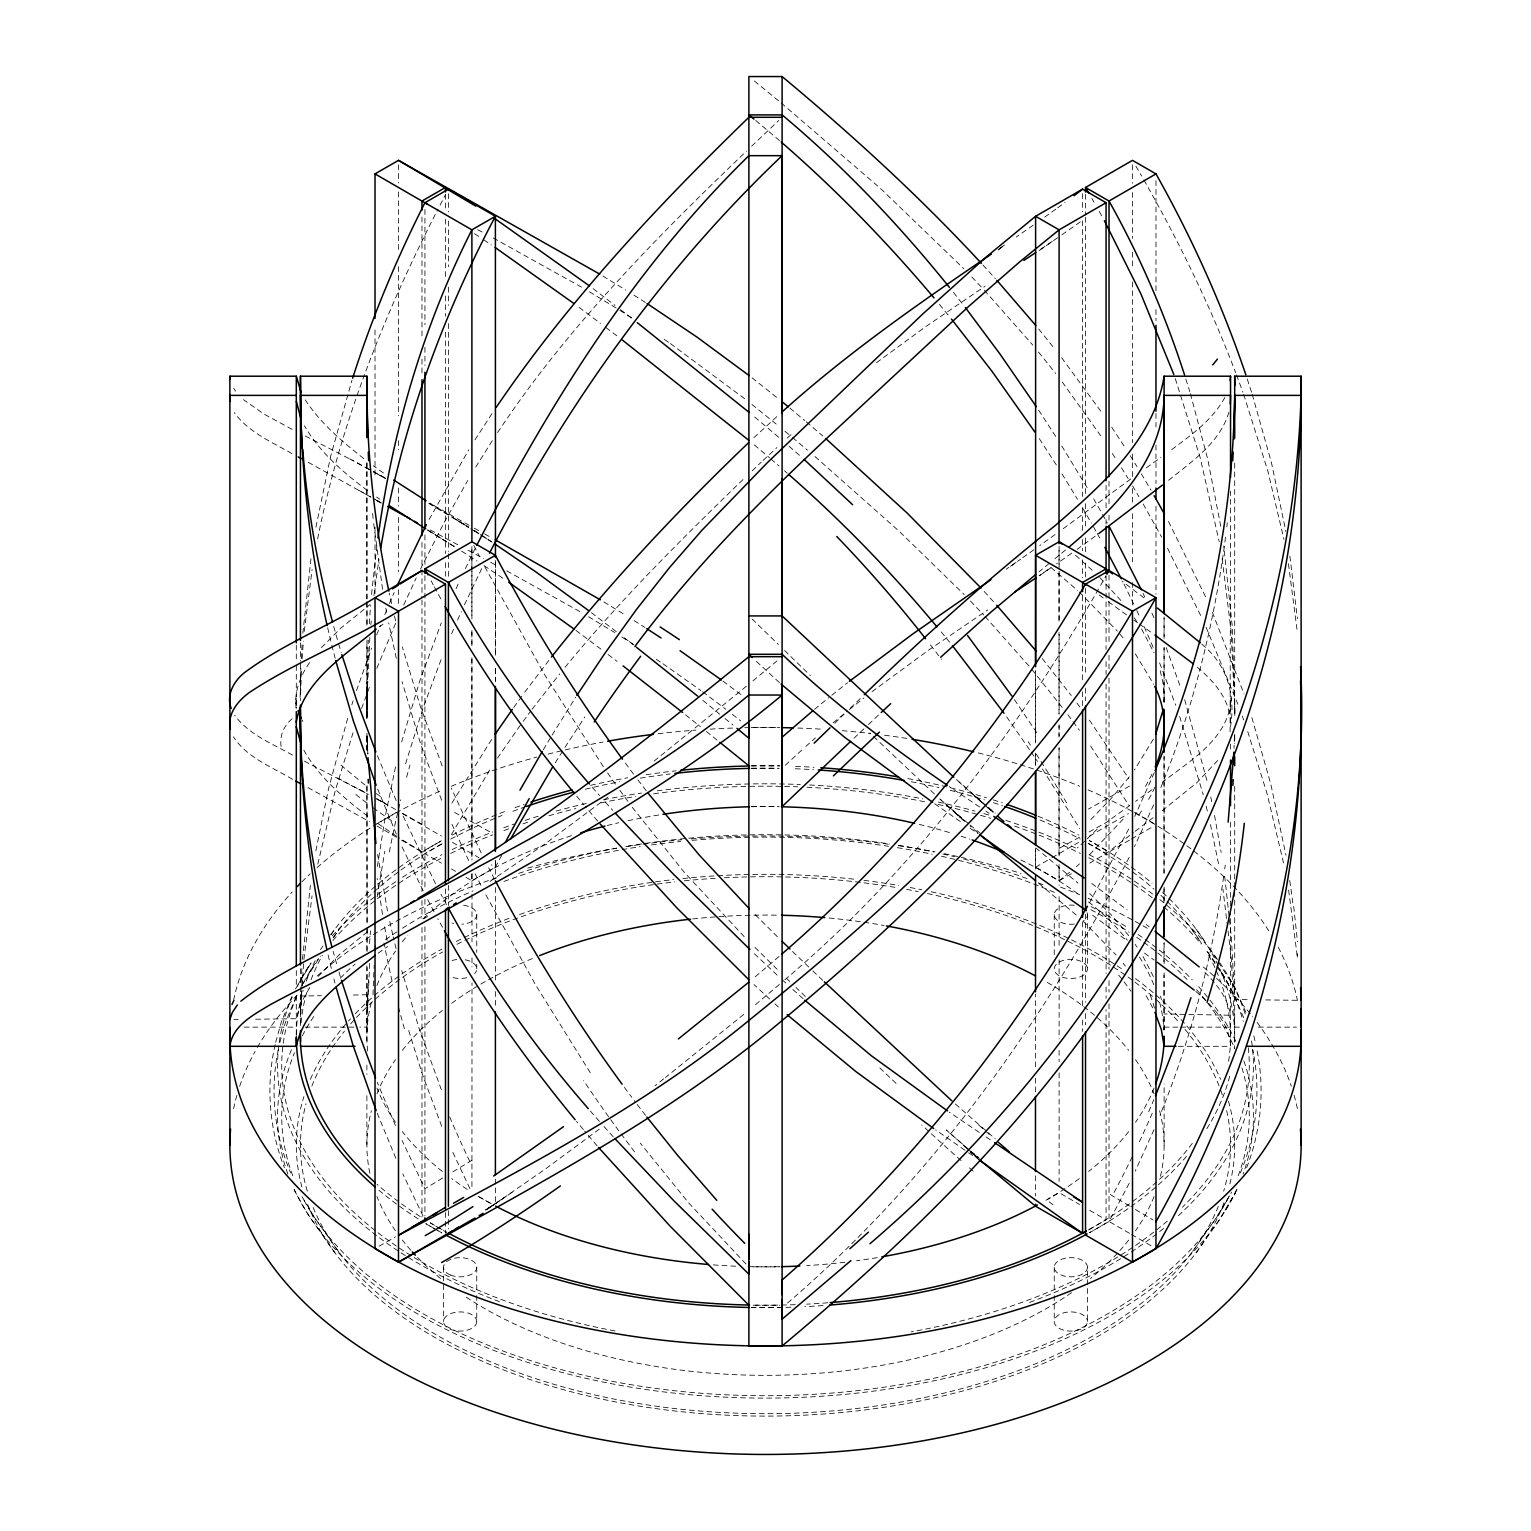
<?xml version="1.0" encoding="UTF-8"?>
<svg xmlns="http://www.w3.org/2000/svg" width="1531" height="1531" viewBox="0 0 1531 1531"><rect width="100%" height="100%" fill="white"/><g stroke="black" fill="none" stroke-linecap="round" stroke-linejoin="round"><path stroke-width="0.75" stroke-dasharray="5 3.75" d="M296.172 708.26C294.029 691.553 300.401 675.286 310.123 661.947M1035.492 1091.909L1035.511 1078.264M1035.511 1066.896L1035.511 994.136M1035.549 869.091L1035.549 848.614M1035.568 764.486L1035.568 753.118M1035.568 741.75L1035.588 671.267M1058.993 854.528L1058.974 748.391M1058.993 737.023L1058.993 725.656M1058.993 714.288L1059.012 632.399M1059.012 621.031L1059.031 573.264M1059.031 564.173L1059.031 548.251M1164 1030.114L1163.924 975.266M1163.924 961.621L1163.943 943.421M1163.943 902.505L1163.943 888.86M1163.962 872.938L1164 756.965M1164.019 702.385L1164.019 647.804M1164.038 636.437L1164.038 618.237M1164.115 1145.207L1164.115 1083.891M1164.192 701.619L1163.656 686.156L1159.637 668.033M366.828 716.623L367.229 686.96L366.847 718.632L366.885 640.417M471.931 1186.582L472.007 982.864M495.412 861.149L495.393 867.216L471.892 880.765L465.768 877.225M366.885 1031.932L367.076 967.458M1234.924 713.082L1232.283 626.523L1223.767 545.993M366.732 716.393L366.885 701.676L367.019 717.522L366.981 639.996M1201.72 644.092C1227.211 664.722 1235.517 694.423 1230.618 726.345M300.133 697.504L300.861 668.262M1234.637 740.698L1234.732 734.842M300.535 1022.919L301.856 986.997M1230.541 711.264L1230.905 697.868M300.612 693.849L301.473 670.406M367.229 686.96L366.77 717.197M1164.211 702.021L1164.325 697.753M369.832 637.47L366.675 706.174L368.282 640.207M369.679 963.477L366.885 1027.129L359.766 1027.129M1234.445 736.545L1234.005 748.257M367.478 679.611L367.765 672.262M300.861 986.883L300.459 996.069L321.338 995.686M367.746 995.399L367 1010.938L368.569 979.457M301.282 658.541L302.181 642.982M301.473 993.351L300.459 1011.608L303.712 961.583M301.071 982.29L301.856 968.491M301.99 984.892L302.506 976.414M302.124 658.713L303.387 641.202M369.258 623.749L370.598 605.472M302.487 959.267L310.353 885.416M369.545 943.632L370.502 930.791M302.851 633.298L311.061 557.935M1230.79 701.542C1227.173 739.779 1189.396 761.041 1162.278 782.341M370.885 624.686L371.21 621.031M371.535 594.487L376.951 545.132M304.21 631.48L312.094 569.647M303.884 959.478L312.056 895.865M1226.809 526.989L1227.288 522.703M373.908 595.482L378.961 559.045M1230.101 731.818L1230.541 491.087M1224.896 542.012L1225.719 535.582M1224.704 868.976L1225.24 865.092M377.372 866.431L385.525 815.009L395.821 765.634M1223.633 876.746L1221.011 894.2M1224.341 546.318C1212.973 629.088 1192.171 710.709 1160.613 788.14M377.124 897.013L384.836 851.179M1220.705 896.133C1208.725 971.037 1188.611 1044.678 1160.077 1114.989M315.845 850.815L328.514 788.829L347.958 717.197M315.922 527.2L330.639 456.219L351.958 380.32M317.797 864.135L335.251 790.589L353.029 732.794M317.625 538.95C340.494 423.647 384.415 313.415 438 209.135M275.178 1044.601C265.705 1085.288 269.169 1128.806 284.364 1167.675M278.317 1049.539C269.667 1090.646 274.432 1134.28 290.66 1172.937M275.676 1042.286L281.321 1022.057L291.77 996.719M279.79 1042.63L285.398 1022.517L296.689 995.456M401.658 741.999L420.03 680.013L441.33 622.868M405.6 763.797L422.499 709.657L442.115 656.78M1228.876 412.222C1219.843 443.033 1191.462 461.711 1167.77 480.983M351.824 704.911L353.125 700.834M356.493 690.634L371.555 648.245M361.546 708.451L370.54 684.3M1240.34 1172.937C1256.568 1134.28 1261.333 1090.646 1252.683 1049.539M1246.655 1167.675C1261.238 1130.28 1265.046 1088.579 1256.817 1049.252M376.664 634.925L380.339 625.624M376.798 668.32L396.395 621.452M384.836 614.543L387.898 607.175M389.448 603.501L394.156 592.535M1154.297 772.657L1134.758 816.387M451.607 633.796L453.808 628.629M1148.709 1111.736L1153.838 1099.756M1153.991 1129.667L1135.256 1171.081M1153.628 804.808L1134.49 846.605M457.558 620.093L461.348 611.577M403.686 605.051L416.221 577.972M456.066 588.746L459.128 581.991M464.429 604.802L481.997 568.02M1151.944 774.265L1143.887 789.556M465.386 568.594L475.05 548.691M1196.094 1252.798L1219.269 1219.977L1237.392 1189.051M420.508 569.034L444.679 521.535L467.701 480.523M1128.691 829.037L1089.498 902.831M1129.208 857.322C1041.96 1024.813 929.508 1181.951 785.192 1305.024M1129.208 1183.31L1109.018 1221.489L1089.651 1232.666M1153.379 739.129L1134.452 769.978M440.048 205.135L445.272 195.145M429.101 519.449L468.754 449.789M501.766 855.217L495.393 867.216L491.298 864.843M451.415 834.51L491.528 767.012M1224.819 397.543C1212.15 420.719 1189.778 436.124 1169.052 451.588M1100.655 585.32L1105.88 576.096M295.445 989.045L311.137 962.942M301.55 986.002L320.4 956.052M1229.45 1195.922L1215.844 1218.446L1192.285 1251.841M1222.121 1208.667L1231.594 1192.171M1225.623 1210.16L1235.555 1192.879M1098.531 588.995C1015.13 734.325 913.356 871.139 784.848 979.763M451.875 803.048L492.465 738.133M543.352 749.673L551.007 736.889M308.477 966.846L302.449 976.721M552.098 735.071L575.694 697.217M475.72 467.108L492.293 440.698M555.294 762.725L563.772 749.252M474.954 439.856L491.929 413.734M564.977 747.339L584.842 716.929M497.613 432.565C567.044 327.711 655.995 237.669 746.516 151.091M497.441 758.132L520.636 724.795M309.836 987.38L300.669 1003.666L296.306 1018.708L254.835 1019.244M333.471 937.508L338.715 930.082M320.419 949.641L323.041 945.909M330.945 934.733L334.906 929.126M513.727 707.456L521.918 696.088M523.162 721.35L530.779 710.996M524.655 692.318L550.031 658.828M1217.738 760.467L1197.108 782.456L1160.957 811.736M532.061 709.293L559.695 673.889M1129.266 776.887L1111.812 797.785L1089.67 820.731M565.092 667.248C620.514 599.54 682.749 537.821 745.597 477.06M1123.161 819.123L1088.866 855.408M318.314 976.338L339.327 954.674L367.67 931.556M321.395 647.613L341.222 627.806L370.1 604.515M834.759 723.206L844.155 714.097M850.394 708.087L861.245 697.619M751.625 146.211L778.743 120.49M752.142 470.802L761.29 462.132M853.954 738.267L866.852 726.058M868.46 724.546L879.617 714.02M763.031 460.506L776.925 447.55M785.25 765.289L804.234 747.817M753.845 437.732L778.054 415.533M787.298 438.019L792.465 433.311M805.823 746.401L815.411 737.923M779.049 956.473L754.266 977.62M1076.216 866.699L1079.508 863.867M779.356 984.49L754.706 1005.331M833.113 722.862L847.657 710.901M1065.499 549.973L1052.562 560.71M777.002 660.933L751.472 682.06M814.607 709.293L828.673 697.753M1069.537 872.326L1059.108 880.765L1035.607 867.216L1035.607 849.131M746.382 686.271L652.991 761.998M1049.233 563.446L1039.051 571.79M743.798 1014.364L665.411 1077.518M831.811 695.227L847.504 682.749M849.284 709.58L863.867 698.002M663.669 1078.896L655.038 1085.766M1089.747 863.082L1106.071 853.647L1133.399 832.615M876.478 362.694L925.757 326.62L984.95 286.316M607.979 797.115L544.213 844.5L488.733 882.277M871.981 691.687L928.322 650.331L987.725 609.95M998.25 249.917L1002.001 247.065M599.253 1129.17L545.629 1168.861L486.59 1209.72M1135.141 831.295L1153.245 817.592M1095.105 536.29L1077.097 549.323M1057.691 207.795L1065.078 202.398M1063.222 528.654L1130.892 478.897M1055.108 534.549L1039.721 545.629M379.592 626.657L383.018 624.189M998.116 249.744L1001.944 246.989M1010.479 566.374L1020.622 559.159M1055.854 209.135L1043.089 218.263M378.176 953.162L387.63 946.502M1129.878 805.421L1106.071 822.587L1088.369 832.366M1146.317 467.816L1160.842 457.482M1151.982 789.709L1135.581 801.364M1080.35 221.842L1061.882 234.798M1033.942 549.744L1022.115 558.107M1039.645 575.656L1050.936 567.695L1039.109 575.752M1071.757 553.131L1056.601 563.772M1039.109 250.663L1059.969 236.099M1033.234 225.21L1016.259 236.999M1016.067 562.355L1006.173 569.226M1000.413 247.888L1005.771 244.233M486.303 1209.911L513.938 1191.099M1052.314 241.362L1039.147 250.242M495.259 1203.71L503.68 1198.084L485.652 1209.834L493.575 1204.84A398.615 230.128 0 0 1 479.452 1196.993M472.046 1160.211L451.454 1172.708M442.631 1178.047L424.929 1188.726L402.079 1140.461M376.913 823.735L396.491 812.425M401.562 840.155L421.982 851.963L441.349 840.768M441.368 844.155L424.929 853.647L441.253 863.082M379.095 1246.253L395.438 1236.818M1035.607 867.216L1049.902 858.948M1051.95 857.781L1078.513 842.452M1089.613 836.041L1128.424 813.631M1071.356 873.703L1059.108 880.765L1059.031 864.613M1129.438 840.155L1109.018 851.963L1089.23 840.538A469.194 270.891 0 0 1 1152.097 883.234M1131.486 838.988L1153.953 826.013M1045.845 1200.323L1059.108 1192.668L1079.527 1204.457M1089.632 1229.278L1106.071 1219.786L1106.071 1009.599M1129.553 786.054L1088.464 809.057M1079.546 837.208L1058.954 848.461M367.096 994.748L350.446 995.112M234.032 1019.474L238.204 1019.435M751.109 727.474L779.891 727.474M751.128 765.825L779.93 765.825M751.185 768.237L777.844 768.237M751.243 806.588L777.978 806.588M244.099 1027.129L296.306 1027.129M305.205 1027.129L357.393 1027.129M1164.115 1027.129L1178.353 1027.129M1180.707 1027.129L1230.541 1027.129M1239.44 1027.129L1234.694 1027.129L1231.307 958.023L1222.925 889.071M1258.425 1027.129L1296.393 1027.129M1178.353 1046.305L1230.541 1046.305L1230.541 821.535M753.022 1266.845L779.757 1266.845M753.156 1305.216L779.815 1305.216M751.07 1307.608L779.872 1307.608M1296.968 1000.298L1263.745 999.896M1247.153 999.686L1234.694 999.513L1231.326 936.742L1224.628 875.636M1188.86 1014.46L1230.541 1015.244C1227.613 997.121 1215.403 982.29 1202.486 970.003M1184.707 1014.383L1163.904 1013.924M305.339 436.029L353.431 460.869M304.382 761.156L368.378 794.302M292.077 429.331L263.81 413.982L243.563 399.706M292.574 755.127C272.422 743.645 248.692 734.708 234.683 715.188M468.046 550.241L483.605 558.509M337.452 777.959L368.32 794.34M384.779 803.067L376.549 798.704L395.591 809.497M477.691 229.688L483.49 232.769M490.647 562.26L497.747 566.049M307.961 787.585L369.392 821.554M457.884 544.825L428.508 528.999M493.231 237.975L581.455 287.101M291.923 453.54C271.58 441.885 248.405 432.163 234.3 412.605M506.723 570.852L579.905 611.615M292.574 779.375C272.116 766.954 246.95 757.826 233.458 736.813M349.604 458.802L371.842 470.802M373.468 471.682L387.955 479.49M308.152 462.247L370.866 497.058M359.498 789.537L367.172 793.67M357.297 462.955L371.248 470.61M489.633 831.697L451.377 810.665M384.262 477.729L373.239 471.644L385.429 478.514M484.619 533.936L489.882 536.845M376.875 500.369L381.085 502.914L377.047 500.541M474.246 528.176L479.394 531.046M358.771 490.264L374.961 499.47M376.97 799.125L386.788 804.56M421.982 824.252L401.447 812.789M469.137 525.324L430.077 503.412M375.018 499.374L379.19 501.709M377.009 500.637L381.104 502.991M1134.414 812.368L1153.991 823.678M1088.139 843.294L1106.071 853.647M402.576 813.631L441.387 836.041M452.487 842.452L479.05 857.781M1089.747 1210.351L1106.071 1219.786M1129.438 1233.278L1109.018 1221.489L1109.018 1003.609M1131.486 1234.464L1151.905 1246.253M377.047 826.013L399.514 838.988M451.473 868.976L455.549 871.33M478.036 1196.209L493.499 1205.127M430.192 1222.829L446.554 1232.283A465.041 268.499 0 0 1 430.383 1222.886M426.116 1223.862L441.77 1232.914M428.833 503.45L468.008 526.894M589.416 291.809L616.687 308.343M588.555 616.725L614.792 632.59M1129.553 1206.026L1109.018 1193.778M1135.409 1209.509L1153.034 1219.977M427.57 530.166L456.181 547.754M421.982 851.963L398.347 837.361M602.889 276.058L625.739 290.048M603.865 601.913L625.184 614.984M468.027 526.894L456.582 519.87L468.716 527.468M429.847 503.144L468.563 527.181M429.637 531.238L445.387 541.017M470.744 528.731L478.82 533.783M480.849 535.046L491.24 541.649M427.647 529.898L455.702 547.466M619.902 310.353L632.82 318.525M633.93 295.177L645.431 302.487M621.835 636.973L634.217 644.819M634.121 620.591L644.876 627.442M474.132 530.702L478.361 533.381M461.673 551.198L477.002 561.016M484.064 537.017L486.915 538.855M474.859 530.855L478.801 533.439M480.504 534.568L492.58 542.51M484.102 565.647L502.857 578.201M396.72 836.328L376.128 822.338M474.495 233.688L480.064 237.362M985.964 811.2L989.122 813.286M979.61 806.99L949.258 786.57M986.098 1136.997L992.911 1141.533M979.228 1132.404L949.297 1112.157M483.777 239.831L491.317 244.883M656.282 659.268L661.239 662.598M662.885 663.708L700.949 690.558M970.118 828.271L978.194 833.783M968.625 1152.747L975.764 1157.666M664.339 339.404L668.875 342.542M960.32 821.535L934.542 803.66A483.777 279.312 0 0 1 990.825 818.358M965.008 1150.259L935.613 1129.859M376.569 497.039L379.765 499.24M670.406 343.576L745.884 399.648M383.496 473.041L373.411 465.826M1139.37 624.016L1151.599 632.686M1133.935 620.151L1137.61 622.753M1144.48 953.143L1154.202 960.071M1126.529 614.869L1107.2 600.898M376.32 793.536L382.291 797.862M1091.718 883.502L1127.122 909.912M1124.845 938.981L1090.015 913.356M1099.143 594.947L1105.593 599.712M722.957 681.123L742.803 696.012M702.614 691.763L725.79 709.217M977.85 1157.398L966.999 1148.614M575.905 630.408L602.161 650.024M367.383 490.475C343.231 472.447 319.596 452.238 304.439 425.771M579.062 307.348L600.496 323.405M591.406 612.687L616.668 631.939M1144.001 597.894L1121.974 581.168M608.094 654.503L617.05 661.315M977.735 1157.417L972.108 1153.149L977.142 1157.57M593.09 288.651L615.022 305.396M605.912 327.519L616.859 335.844M367.517 816.08C343.25 797.555 318.85 777.193 303.827 750.113M1146.164 924.513L1149.169 926.829M620.553 309.645L631.671 318.295M989.256 808.904L994.652 813.095L989.256 808.904L992.949 812.119M624.208 637.757L633.317 644.838M363.842 458.63C342.083 441.56 320.515 423.226 305.243 399.897M752.085 377.851L779.279 399.457M732.392 714.345L740.66 720.871M364.952 785.02L340.073 764.409M968.912 1149.647L946.158 1129.916L969.066 1149.915M970.903 1151.369L978.232 1157.13M751.893 404.414L778.935 426.288M685.601 714.843L700.375 726.689M706.346 731.474L718.364 741.138M754.381 81.009L779.509 101.563M1035.817 848.002L1039.243 850.815M1042.63 853.59L1077.977 883.1M702.844 700.356L719.8 714.25M755.702 120.49L779.528 140.584M968.3 823.544L939.766 798.876M970.042 824.96L980.491 833.515M1039.013 883.54L1077.192 915.825M725.062 718.575L732.966 725.082M781.135 102.902L880.363 188.332L963.879 268.748M1051.012 567.523L1077.594 590.449M789.805 408.069L804.808 420.604M963.573 1145.59L968.836 1149.934M970.597 1151.389L977.601 1157.187M784.944 431.244L790.953 436.239M754.706 417.025L779.49 437.943M986.5 805.842L955.133 778.418M988.241 807.296L995.207 813.095M792.446 437.483L807.469 450.133M955.306 1103.966L995.284 1138.892M754.381 444.966L769.461 457.731M970.654 1151.121L979.4 1158.489M806.301 421.867L822.759 435.971M814.97 456.525L899.137 531.219L964.186 594.564M1075.566 555.236L1093.746 571.618M770.82 458.898L779.011 465.979M977.697 832.692L970.022 826.013M1197.28 667.229C1214.466 681.506 1230.943 700.892 1230.656 724.527M789.077 446.229L801.402 457.042M784.484 470.725L787.202 473.117M1195.749 991.399C1212.208 1005.561 1229.604 1023.263 1230.541 1046.305M985.466 1131.026L991.973 1136.748M981.811 802.359L974.29 795.68L985.907 806.148M962.253 819.162L964.836 821.458M978.902 1125.189L983.84 1129.553M940.206 799.239L963.133 819.927L954.387 812.138L958.329 815.679M803.124 998.69L792.733 989.37M946.464 804.962L963.133 819.927M779.375 682.558L755.625 660.684M774.935 1003.819L778.418 1006.958M987.572 807.66L990.901 810.645L958.999 781.939M782.341 979.897L785.805 983.055M769.71 999.073L754.075 984.624M1089.67 893.511L1110.97 914.505L1129.342 936.34M934.388 793.938L869.819 733.005M1083.029 921.126L1116.08 954.961M777.155 975.113L752.946 952.378M1079.278 591.98L1117.324 631.078M822.779 980.357L810.339 968.549M896.094 1083.412L877.32 1065.538M808.77 967.056L791.584 950.56M805.363 996.528L795.967 987.514M752.027 618.945L778.418 644.532M786.57 978.443L789.709 981.467M784.561 650.484L810.377 675.554M777.155 969.295L753.596 946.101M777.48 936.838L754.056 913.529M745.961 1263.974L688.472 1202.677L640.341 1143.198M744.2 936.666L684.3 872.345L632.112 807.105M1099.794 577.512L1121.17 600.822M971.783 276.939L982.749 288.555M970.463 601.071L983.629 614.964M984.318 290.201L1032.774 345.049M985.065 616.534L1029.023 666.081M982.902 265.016L995.322 278.604M984.184 591.464L993.6 601.798M613.223 1136.806L600.956 1123.122M605.396 802.206L612.764 810.377M592.229 787.336L599.54 795.603M599.425 1121.4L589.703 1110.3M597.702 821.094L585.244 806.454M597.128 1145.858L584.708 1131.218M583.349 1129.591L576.517 1121.381M576.709 796.197L583.809 804.751M939.422 304.363L950.158 317.415M1119.869 634.025L1124.673 639.862M1031.798 669.353L1062.629 707.896M1038.726 329.05L1054.572 348.704M941.221 631.901L949.641 642.216M1038.592 352.092L1055.701 373.507M1042.305 658.598L1071.26 695.514M1123.161 963.343L1125.4 966.118M953.43 292.364L964.052 305.856M1061.634 357.737L1102.129 413.045M646.235 790.761L637.719 779.662M645.584 1115.41L634.312 1100.655M1062.227 381.985L1100.693 435.723M633.547 774.112L623.863 761.079M624.399 1087.354L631.825 1097.363M1067.872 714.709L1071.7 719.876M1072.982 721.618L1079.374 730.249M1076.905 702.997L1081.077 708.681M627.921 801.421L619.615 789.958M1089.364 720.068L1128.73 778.437M1135.313 653.833L1153.704 684.261M1207.729 952.033L1231.594 989.753L1244.11 1018.651M1006.633 716.833L1029.846 750.152M615.5 784.178L607.329 772.523M338.715 1251.841L315.156 1218.446L301.55 1195.922M334.906 1252.798L306.908 1212.629L293.608 1189.051M1196.094 929.126L1203.94 940.264M1208.954 947.383L1235.555 989.045L1245.89 1012.297M1192.285 930.082L1201.242 942.866M1014.345 699.571L1037.329 733.54M1090.627 746.018L1129.17 805.727M603.329 766.706L544.634 674.712L484.447 566.164M1135.179 944.397L1136.997 947.057M1134.241 617.873L1136.767 621.586M1031.109 752.027L1037.425 761.405M1111.717 427.168L1125.687 448.545M233.707 388.281L235.621 391.171M590.277 1072.733L535.812 985.275L485.136 893.568M1038.669 410.212L1056.428 437.541M1039.338 438.708L1056.696 465.462M1042.42 768.983L1079.738 828.615M1112.367 453.463L1116.941 460.62M1061.768 445.98L1088.694 490.245M1121.457 467.778L1128.117 478.571M1130.222 455.721L1136.921 466.553M1061.978 473.864L1077.499 499.278M1141.322 473.806L1151.006 490.207M1132.5 485.805L1138.949 496.695M1141.571 628.973L1154.049 652.838M1082.532 507.814L1091.431 523.219M1143.045 956.569L1153.628 976.989M1135.906 166.209L1141.609 175.988M1091.909 198.475L1094.033 202.13M1143.198 503.986L1161.627 537.056M1146.164 995.686L1154.24 1010.785M1093.689 498.838L1101.535 512.636M1222.121 973.257L1231.594 989.753M1235.555 989.045L1227.116 974.233M1143.848 179.95C1179.138 241.821 1210.37 306.104 1235.67 372.722M1093.402 526.645L1096.292 531.812M1099.239 211.431L1102.358 217M1102.492 514.359L1107.296 523.009M1097.268 533.534L1101.095 540.424M442.516 927.346L437.789 918.696M301.971 719.895L302.851 721.522M434.306 586.832L441.808 600.707M446.516 904.63L440.966 894.238M434.039 911.768L426.728 897.817M1168.497 521.516L1205.586 596.86M1167.541 548.175L1201.739 617.701M431.149 580.861L433.235 584.861M494.532 879.196L488.638 867.771M435.55 883.789L401.715 813.152M473.825 545.495L479.586 556.786M423.149 890.812L401.907 846.586M480.945 885.339L475.146 873.818M423.034 1215.997L402.825 1173.875M1123.965 584L1135.122 607.003M469.883 1188.611L451.492 1149.475M481.212 852.997L451.301 788.082M468.677 860.575L451.741 823.869M1143.025 593.358L1144.69 596.937M1136.806 610.563L1140.117 617.701M1206.064 627.212L1237.947 704.317M1144.174 626.657L1154.355 650.139M396.318 834.051L376.837 786.991M1151.924 613.108L1154.278 618.505M396.185 800.617L377.296 755.472M395.419 1125.534L377.277 1082.321M395.859 1158.259L376.97 1112.616M1212.322 612.189L1244.033 693.945M441.713 1126.223L422.365 1074.322L407.839 1027.741M441.655 800.235L421.006 745.195L402.041 681.601M1159.618 662.904L1175.751 705.274M442.21 766.017L420.049 705.58L402.347 646.962M441.33 1089.67L419.188 1028.775L401.734 970.539M1166.22 647.67L1180.975 688.433M1236.512 374.865L1242.885 392.204M1242.253 716.049L1243.67 719.953M1175.291 378.635L1200.208 457.712L1219.231 541.859M1243.65 394.386L1267.802 470.84L1283.935 539.276M1247.746 731.569L1267.209 794.13L1284.107 865.436M1179.655 716.451L1203.251 794.78M1247.248 379.076L1251.554 392.204M1251.899 717.637L1270.73 783.719L1285.963 855.236M1184.688 699.686L1207.653 783.24M1185.855 379.076L1189.778 391.572M1252.243 394.405L1271.495 462.86L1285.887 531.601M338.581 643.805L341.164 652.436M338.963 972.013L340.801 978.194M1190.391 393.658L1207.71 459.089L1220.877 526.855M333.72 626.447L337.968 641.642M336.59 963.765L333.165 951.325M333.892 978.883L334.983 983.074M1160.498 996.183L1161.455 999.858M331.844 645.297L335.155 658.387M394.481 616.055L395.993 622.256M331.308 968.396L327.806 953.736M396.07 948.646L393.218 936.819M1206.141 806.186L1207.806 813.057M327.672 627.787L331.289 643.116M1253.812 1035.836L1255.324 1042.286M396.299 658.311L388.644 622.811M391.611 603.616L389.314 593.243M392.759 934.848L389.218 919.002M1210.485 824.501L1218.963 865.953M1210.734 797.019L1211.71 801.612M387.534 911.079L377.047 851.408M1214.542 815.449L1221.164 852.442M387.113 940.34L384.185 924.399M385.831 608.19L386.597 612.362M1288.432 563.695L1297.446 632.877M1288.624 890.028L1297.542 958.291L1297.121 953.717M382.559 589.32L373.487 521.956M382.482 914.409L377.124 878.373M1222.14 558.758L1231.096 630.963L1234.79 709.485M1289.887 556.117L1297.427 618.715M296.555 704.566L296.172 701.6L296.229 708.011M1293.695 906.333L1297.503 941.756M372.607 513.517L373.258 519.851M367 735.703L367.88 753.845M366.885 733.292L367.861 754.094M367.21 737.464L367.689 750.401L367.306 736.794M367.096 749.654L366.866 738.554M296.038 698.634L296.134 707.513M1234.694 701.676L1234.79 716.642M1035.492 1175.789L1035.568 1196.094M495.489 655.23L495.451 559.714L495.393 654.751M495.489 668.894L495.489 680.262M471.912 569.034L471.892 546.28L471.892 564.346M471.912 571.293L471.912 619.06M471.912 630.428L471.931 644.053M471.931 657.698L471.969 860.078M471.969 873.723L471.988 889.626M471.988 894.181L471.988 941.929M471.988 957.851L471.988 966.941M366.923 462.611L366.962 599.061M366.962 601.339L366.981 626.351L366.885 601.051M367 737.789L367.019 749.157M367.019 785.537L367.057 924.265L366.885 784.121M367.076 951.555L367.076 926.542L366.885 951.746M1234.694 463.185L1234.694 716.317M1234.694 734.402L1234.694 743.454M1234.694 786.398L1234.694 1041.903M1230.541 744.066L1230.541 750.898M1164.115 616.993L1164.115 638.389M1164.115 647.422L1164.115 701.906M1164.115 755.912L1164.115 873.435M1164.115 887.004L1164.115 902.371M1164.115 942.464L1164.115 963.688M1164.115 972.893L1164.115 1029.712M1155.982 180.677L1155.982 291.426M1155.982 309.511L1155.982 320.821M1155.982 413.485L1155.982 427.034M1155.982 445.119L1155.982 483.547M1155.982 506.149L1155.982 594.296M1132.5 164.927L1132.5 183.28M1132.5 192.466L1132.5 238.358M1132.5 252.117L1132.5 265.877M1132.5 281.953L1132.5 442.555M1132.5 454.018L1132.5 476.964M1132.5 488.427L1132.5 502.206M1132.5 513.67L1132.5 561.858M1132.5 582.507L1132.5 607.73M1109.018 481.289L1109.018 506.149M1109.018 515.182L1109.018 521.975M1109.018 575.139L1109.018 644.015M1109.018 655.325L1109.018 668.875M1109.018 678.252L1109.018 969.238M1109.018 980.701L1109.018 992.145M1106.071 485.308L1106.071 508.101M1106.071 519.487L1106.071 524.061M1106.071 575.637L1106.071 649.393M1106.071 661.526L1106.071 674.463M1106.071 684.127L1106.071 973.429M1106.071 986.997L1106.071 998.289M1087.45 914.677L1087.45 968.912A16.611 9.588 0 0 1 1062.533 977.218A16.611 9.588 0 0 1 1062.533 960.607A16.611 9.588 0 0 1 1087.45 968.912M1087.45 1267.247A16.611 9.588 0 0 1 1062.533 1275.553A16.611 9.588 0 0 1 1062.533 1258.941A16.611 9.588 0 0 1 1087.45 1267.247L1087.45 1321.502A16.611 9.588 0 0 1 1062.533 1329.807A16.611 9.588 0 0 1 1062.533 1313.196A16.611 9.588 0 0 1 1087.45 1321.502M1085.517 194.341L1085.517 214.952M1085.517 217.249L1085.517 494.494M1085.517 503.661L1085.517 526.568M1085.517 538.032L1085.517 554.069M1085.517 563.236L1085.517 576.976M1085.517 588.44L1085.517 675.496M1085.517 688.089L1085.517 700.7M1085.517 914.103L1085.517 1002.25M1085.517 1013.541L1085.517 1024.851M1082.589 193.691L1082.589 211.756M1082.589 220.808L1082.589 496.542M1082.589 507.852L1082.589 530.453M1082.589 539.486L1082.589 550.796M1082.589 559.829L1082.589 577.914M1082.589 595.999L1082.589 681.869M1082.589 691.821L1082.589 706.748M1082.589 921.987L1082.589 1006.307M1082.589 1019.971L1082.589 1031.377M1059.108 546.261L1059.108 568.862M1059.108 571.12L1059.108 620.84M1059.108 634.408L1059.108 713.523M1059.108 724.814L1059.108 736.124M1059.108 747.415L1059.108 855.906M1059.108 867.197L1059.108 885.282M1059.108 896.592L1059.108 946.311M1059.108 959.88L1059.108 1038.975M1059.108 1050.285L1059.108 1061.576M1059.108 1072.887L1059.108 1181.377M1054.247 914.677L1054.247 954.77M1054.247 1267.247L1054.247 1293.197M1054.247 1295.551L1054.247 1321.502M1035.607 670.578L1035.607 742.899M1035.607 754.209L1035.607 765.5M495.393 668.32L495.393 681.869M495.393 860.422L495.393 878.507M495.393 887.54L495.393 980.204M495.393 991.514L495.393 1007.341M495.393 1179.1L495.393 1203.978M476.753 914.677L476.753 952.416M476.753 964.205L476.753 968.912M476.753 1267.247L476.753 1293.197M476.753 1295.551L476.753 1321.502A16.611 9.588 0 0 1 451.856 1329.807A16.611 9.588 0 0 1 451.856 1313.196A16.611 9.588 0 0 1 476.753 1321.502M471.892 566.604L471.892 618.601M471.892 632.15L471.892 645.718M471.892 659.268L471.892 860.422M471.892 873.99L471.892 880.765M448.411 193.71L448.411 211.948M448.411 221.057L448.411 266.643M448.411 287.158L448.411 305.396M448.411 323.615L448.411 551.504M448.411 553.782L448.411 576.575M448.411 885.282L448.411 905.625M448.411 1210.753L448.411 1228.838M445.483 194.246L445.483 210.072M445.483 219.105L445.483 280.135M445.483 295.961L445.483 316.305M445.483 332.112L445.483 553.61M445.483 562.662L445.483 576.211M445.483 888.86L445.483 904.898M445.483 1212.533L445.483 1233.316M443.55 1267.247L443.55 1321.502M424.929 209.498L424.929 324.763M424.929 347.365L424.929 365.45M424.929 534.97L424.929 564.346M424.929 575.656L424.929 890.2M424.929 899.309L424.929 917.547M424.929 926.657L424.929 1215.901M421.982 217.058L421.982 338.504M421.982 359.115L421.982 375.172M421.982 542.414L421.982 567.618M421.982 569.915L421.982 597.683M421.982 599.941L421.982 891.501M421.982 900.534L421.982 918.619M421.982 927.671L421.982 1216.973M398.5 164.87L398.5 182.954M398.5 191.987L398.5 250.759M398.5 266.566L398.5 415.743M398.5 440.603L398.5 449.655M398.5 488.064L398.5 506.149M398.5 517.459L398.5 571.695M398.5 589.779L398.5 605.606M375.018 329.911L375.018 476.753M375.018 527.238L375.018 596.057M366.885 463.185L366.885 598.793M366.885 736.66L366.885 751.281M366.885 965.889L366.885 1044.142M366.885 1065.021L366.885 1074.456M366.885 1095.679L366.885 1145.207M300.459 642.848L300.459 661.067M300.459 663.344L300.459 700.509M300.459 968.721L300.459 985.275M300.459 994.327L300.459 1025.961M296.306 645.163L296.306 661.201M296.306 665.507L296.306 708.451M296.306 970.577L296.306 986.615M296.306 995.494L296.306 1035.951M1229.68 1076.216A469.194 270.891 0 0 1 1205.529 1130.739M1186.429 1156.383A469.194 270.891 0 0 1 1089.211 1232.799M823.085 1305.56A469.194 270.891 0 0 1 804.751 1306.651M790.915 1307.206A469.194 270.891 0 0 1 751.644 1307.493M441.789 1232.799A469.194 270.891 0 0 1 425.867 1223.613M418.193 1218.848A469.194 270.891 0 0 1 378.903 1190.219M296.325 1034.382A469.194 270.891 0 0 1 303.234 990.327M306.257 981.218A469.194 270.891 0 0 1 315.195 960.626M330.715 934.905A469.194 270.891 0 0 1 441.789 840.634M452.123 835.122A469.194 270.891 0 0 1 506.206 810.952M515.086 807.641A469.194 270.891 0 0 1 524.1 804.445M590.564 785.365A469.194 270.891 0 0 1 627.729 777.767M646.12 774.743A469.194 270.891 0 0 1 676.109 770.801M751.644 765.959A469.194 270.891 0 0 1 779.356 765.959M795.527 766.38A469.194 270.891 0 0 1 813.956 767.28M907.826 778.59A469.194 270.891 0 0 1 986.442 797.747M993.179 799.871A469.194 270.891 0 0 1 1002.346 802.876M1038.056 816.234A469.194 270.891 0 0 1 1078.877 835.122M1162.68 892.516A469.194 270.891 0 0 1 1234.254 1048.391M634.619 1151.867A977.467 620.361 68 0 1 583.579 1080.58M1208.629 955.267A465.041 268.499 0 0 1 1228.455 1062.15M1192.285 1143.351A465.041 268.499 0 0 1 1088.369 1229.948M827.773 1302.785A465.041 268.499 0 0 1 806.703 1304.163M795.278 1304.661A465.041 268.499 0 0 1 751.759 1305.101M420.202 1216.571A465.041 268.499 0 0 1 376.99 1184.286M301.071 1022.842A465.041 268.499 0 0 1 308.018 988.471M311.08 979.649A465.041 268.499 0 0 1 322.371 955.267M333.222 937.718A465.041 268.499 0 0 1 442.631 843.485M450.765 839.065A465.041 268.499 0 0 1 501.996 815.487M512.885 811.296A465.041 268.499 0 0 1 523.985 807.277M585.301 789.211A465.041 268.499 0 0 1 619.768 781.748M640.302 778.15A465.041 268.499 0 0 1 670.214 773.92M751.759 768.351A465.041 268.499 0 0 1 779.241 768.351M795.278 768.773A465.041 268.499 0 0 1 813.535 769.672M911.232 781.748A465.041 268.499 0 0 1 938.886 787.585M950.196 790.321A465.041 268.499 0 0 1 984.471 799.852M993.447 802.703A465.041 268.499 0 0 1 1002.518 805.727M1040.027 820.004A465.041 268.499 0 0 1 1080.235 839.065M1088.369 843.485A465.041 268.499 0 0 1 1154.01 889.147M1160.862 895.348A465.041 268.499 0 0 1 1201.624 943.536M1154.068 1088.043A398.615 230.128 0 0 1 1135.504 1122.319M1128.672 1131.562A398.615 230.128 0 0 1 1088.598 1171.502M1079.317 1178.621A398.615 230.128 0 0 1 1047.357 1199.443M877.282 1257.621A398.615 230.128 0 0 1 856.499 1260.778M844.959 1262.233A398.615 230.128 0 0 1 806.665 1265.62M779.241 1266.711A398.615 230.128 0 0 1 744.889 1266.539M735.741 1266.214A398.615 230.128 0 0 1 713.025 1264.855M467.242 1189.396A398.615 230.128 0 0 1 451.683 1178.621M442.402 1171.502A398.615 230.128 0 0 1 402.328 1131.562M395.496 1122.319A398.615 230.128 0 0 1 376.932 1088.043M367.67 1050.993A398.615 230.128 0 0 1 371.382 1002.269M376.932 985.409A398.615 230.128 0 0 1 395.496 951.115M402.328 941.871A398.615 230.128 0 0 1 407.897 935.058M423.322 918.677A398.615 230.128 0 0 1 572.077 835.486M607.175 825.515A398.615 230.128 0 0 1 618.715 822.759M628.054 820.693A398.615 230.128 0 0 1 660.607 814.703M751.759 806.722A398.615 230.128 0 0 1 779.241 806.722M919.232 824.386A398.615 230.128 0 0 1 952.473 833.476M961.143 836.213A398.615 230.128 0 0 1 969.946 839.16M1020.89 860.02A398.615 230.128 0 0 1 1079.317 894.812M1088.598 901.95A398.615 230.128 0 0 1 1127.333 940.168M1139.428 956.99A398.615 230.128 0 0 1 1154.068 985.409M1159.618 1002.269A398.615 230.128 0 0 1 1163.924 1029.578M469.73 1161.359A1142.298 1122.51 84.6 0 1 449.521 1116.539M404.414 1028.736A977.467 942.713 77.8 0 1 398.251 1006.135M392.089 981.103A977.467 942.713 77.8 0 1 383.994 943M373.028 994.729A1142.298 1027.722 -80 0 1 374.234 965.123M375.095 950.273A1142.298 1027.722 -80 0 1 375.516 943.9M389.333 852.021A977.467 911.959 -77.5 0 1 400.778 799.852M406.576 777.327A977.467 911.959 -77.5 0 1 409.964 765.06M391.572 820.75A1092.043 229.975 13.1 0 1 372.569 807.315M366.655 802.895A1092.043 229.975 13.1 0 1 355.441 794.168M281.092 746.535A929.126 161.08 17.7 0 1 292.823 718.116M233.611 1000.26A535.62 309.243 0 0 1 292.153 891.999M301.894 881.837A535.62 309.243 0 0 1 310.142 873.895M317.032 867.637A535.62 309.243 0 0 1 442.861 789.881M451.281 786.283A535.62 309.243 0 0 1 536.788 757.08M548.175 754.075A535.62 309.243 0 0 1 603.023 742.057M658.081 733.751A535.62 309.243 0 0 1 695.916 730.096M710.173 729.139A535.62 309.243 0 0 1 733.196 728.048M744.736 727.703A535.62 309.243 0 0 1 779.336 727.589M797.804 728.048A535.62 309.243 0 0 1 820.827 729.139M842.222 730.67A535.62 309.243 0 0 1 870.565 733.483M884.516 735.205A535.62 309.243 0 0 1 909.816 738.918M978.232 752.908A535.62 309.243 0 0 1 1079.719 786.283M1088.139 789.881A535.62 309.243 0 0 1 1268.969 931.173M1278.194 947.211A535.62 309.243 0 0 1 1297.389 1000.26M1028.162 741.636A1092.043 611.099 60.5 0 1 1030.478 745.195M1036.257 754.094A1092.043 611.099 60.5 0 1 1067.7 804.579M930.446 644.915A929.126 584.038 61.5 0 1 941.469 659.344M1097.172 829.075A1142.298 355.364 -11.2 0 1 1077.441 847.83M1154.891 787.202A977.467 262.796 -15.6 0 1 1148.154 800.235M1141.571 810.952A977.467 262.796 -15.6 0 1 1137.877 816.387M1289.734 880.612A1059.93 1039.147 -22.7 0 1 1293.255 906.39M1150.24 995.093A1142.298 260.576 26.2 0 1 1155.006 1010.02M1118.625 975.036A977.467 232.061 21.2 0 1 1131.026 991.265M1152.269 1113.248A1092.043 1056.945 -61.8 0 1 1137.858 1145.016M1132.213 1156.804A1092.043 1056.945 -61.8 0 1 1112.405 1195.596M1053.079 1204.878A1142.298 211.546 53.7 0 1 1047.147 1200.266M973.18 1171.196A977.467 133.771 49.7 0 1 967.19 1165.933M961.124 1160.575A977.467 133.771 49.7 0 1 921.758 1124.979M1159.618 1110.76A398.615 230.128 0 0 1 1159.618 1179.655M1154.068 1196.515A398.615 230.128 0 0 1 1135.504 1230.809M1128.672 1240.053A398.615 230.128 0 0 1 1090.397 1278.538M1071.547 1292.662A398.615 230.128 0 0 1 463.319 1295.283M440.603 1278.538A398.615 230.128 0 0 1 416.968 1256.874M410.825 1250.234A398.615 230.128 0 0 1 402.328 1240.053M395.496 1230.809A398.615 230.128 0 0 1 376.932 1196.515M369.87 1173.244A398.615 230.128 0 0 1 371.382 1110.76M376.932 1093.899A398.615 230.128 0 0 1 395.496 1059.605M402.328 1050.362A398.615 230.128 0 0 1 442.402 1010.441M451.683 1003.303A398.615 230.128 0 0 1 533.132 958.215M692.758 918.944A398.615 230.128 0 0 1 779.241 915.213M829.266 918.045A398.615 230.128 0 0 1 884.133 925.509M1047.357 982.481A398.615 230.128 0 0 1 1128.672 1050.362M1135.504 1059.605A398.615 230.128 0 0 1 1154.068 1093.899M1226.675 1110.626A465.041 268.499 0 0 1 1223.671 1191.175M1218.312 1206.371A465.041 268.499 0 0 1 765.5 1413.706A465.041 268.499 0 0 1 312.688 1206.371M307.329 1191.175A465.041 268.499 0 0 1 306.028 1103.774M311.865 1086.091A465.041 268.499 0 0 1 344.475 1031.186M350.656 1023.875A465.041 268.499 0 0 1 442.631 951.976M456.965 944.321A465.041 268.499 0 0 1 674.884 881.856M684.3 880.842A465.041 268.499 0 0 1 715.092 878.296M724.297 877.78A465.041 268.499 0 0 1 897.53 887.769M906.563 889.377A465.041 268.499 0 0 1 918.198 891.597M927.442 893.53A465.041 268.499 0 0 1 1178.755 1022.076M1185.013 1029.349A465.041 268.499 0 0 1 1219.135 1086.091M1220.666 1090.187A465.041 268.499 0 0 1 1222.982 1096.962M1241.928 1067.911A483.777 279.312 0 0 1 1238.215 1175.789M1227.69 1198.926A483.777 279.312 0 0 1 765.5 1395.717A483.777 279.312 0 0 1 303.31 1198.926M292.785 1175.789A483.777 279.312 0 0 1 294.469 1052.716M302.296 1035.817A483.777 279.312 0 0 1 314.678 1015.072M423.417 918.906A483.777 279.312 0 0 1 429.579 915.423M503.948 881.454A483.777 279.312 0 0 1 640.283 846.624M651.44 844.978A483.777 279.312 0 0 1 680.74 841.418M692.108 840.347A483.777 279.312 0 0 1 888.478 846.279M897.377 847.676A483.777 279.312 0 0 1 932.245 854.221M941.469 856.231A483.777 279.312 0 0 1 1055.414 892.822M1090.914 909.739A483.777 279.312 0 0 1 1129.227 932.245M1136.71 937.297A483.777 279.312 0 0 1 1187.061 979.381M1196.553 989.6A483.777 279.312 0 0 1 1234.713 1048.41M1248.301 1047.797A483.777 279.312 0 0 1 1182.353 1207.251M1167.311 1221.068A483.777 279.312 0 0 1 911.232 1331.855M615.06 1330.975A483.777 279.312 0 0 1 297.225 995.361M303.31 983.017A483.777 279.312 0 0 1 318.544 958.636M332.897 940.493A483.777 279.312 0 0 1 442.21 857.724M450.707 853.437A483.777 279.312 0 0 1 492.867 834.778M503.948 830.548A483.777 279.312 0 0 1 512.311 827.525M522.894 823.869A483.777 279.312 0 0 1 529.324 821.745M548.959 815.755A483.777 279.312 0 0 1 575.809 808.579M601.071 802.837A483.777 279.312 0 0 1 635.843 796.426M653.68 793.766A483.777 279.312 0 0 1 797.708 786.819M806.894 787.24A483.777 279.312 0 0 1 925.279 801.88M1014.479 826.032A483.777 279.312 0 0 1 1080.293 853.437M1088.79 857.724A483.777 279.312 0 0 1 1152.786 898.142M1163.771 906.964A483.777 279.312 0 0 1 1201.146 944.072M1206.983 951.306A483.777 279.312 0 0 1 1243.21 1021.388M1087.106 912.706A16.611 9.588 0 0 1 1083.604 920.82M1074.245 924.054A16.611 9.588 0 0 1 1054.266 914.179A16.611 9.588 0 0 1 1075.891 905.529M463.549 905.28A16.611 9.588 0 0 1 476.734 915.174A16.611 9.588 0 0 1 461.864 924.207M453.559 923.48A16.611 9.588 0 0 1 452.085 923.059M465.194 959.784A16.611 9.588 0 0 1 474.667 973.563M466.744 977.716A16.611 9.588 0 0 1 452.085 977.295M452.085 960.53A16.611 9.588 0 0 1 456.755 959.535M1228.436 1101.114A469.194 270.891 0 0 1 1229.068 1187.003M1223.977 1202.792A469.194 270.891 0 0 1 765.5 1416.098A469.194 270.891 0 0 1 307.023 1202.792M301.932 1187.003A469.194 270.891 0 0 1 303.942 1096.54M310.372 1079.355A469.194 270.891 0 0 1 350.542 1018.766M355.249 1013.752A469.194 270.891 0 0 1 441.789 949.124M456.334 941.45A469.194 270.891 0 0 1 510.627 917.777M519.583 914.505A469.194 270.891 0 0 1 673.851 879.54M682.883 878.545A469.194 270.891 0 0 1 854.891 879.272M863.982 880.363A469.194 270.891 0 0 1 898.697 885.473M910.18 887.521A469.194 270.891 0 0 1 921.892 889.817M931.212 891.769A469.194 270.891 0 0 1 1123.926 970.405M1135.524 978.653A469.194 270.891 0 0 1 1220.628 1079.355M233.611 1108.75A535.62 309.243 0 0 1 236.903 1095.239M239.678 1086.283A535.62 309.243 0 0 1 255.103 1051.395M257.323 1047.472A535.62 309.243 0 0 1 297.167 995.15M317.032 976.127A535.62 309.243 0 0 1 496.676 877.741M527.774 868.096A535.62 309.243 0 0 1 616.629 848.155M625.758 846.681A535.62 309.243 0 0 1 681.678 839.773M691.151 838.95A535.62 309.243 0 0 1 889.128 844.308M898.353 845.629A535.62 309.243 0 0 1 934.924 851.848M944.168 853.666A535.62 309.243 0 0 1 1021.024 873.416M1060.505 887.1A535.62 309.243 0 0 1 1079.719 894.755M1088.139 898.372A535.62 309.243 0 0 1 1148.231 928.858M1203.289 967.037A535.62 309.243 0 0 1 1252.798 1016.833M1257.066 1022.383A535.62 309.243 0 0 1 1291.322 1086.283M1294.097 1095.239A535.62 309.243 0 0 1 1297.389 1108.75M1251.573 1040.965A487.93 281.704 0 0 1 1177.683 1216.284M1163.56 1228.417A487.93 281.704 0 0 1 1029.291 1302.498M499.45 1301.656A487.93 281.704 0 0 1 292.249 996.93M297.339 986.155A487.93 281.704 0 0 1 310.812 963.305M332.342 935.843A487.93 281.704 0 0 1 396.74 881.033M402.5 877.263A487.93 281.704 0 0 1 441.942 854.662M452.085 849.609A487.93 281.704 0 0 1 492.752 831.926M503.795 827.754A487.93 281.704 0 0 1 514.378 823.984M525.133 820.367A487.93 281.704 0 0 1 538.242 816.234M556.04 811.086A487.93 281.704 0 0 1 588.019 803.105M603.712 799.737A487.93 281.704 0 0 1 641.451 793.058M657.258 790.838A487.93 281.704 0 0 1 800.311 784.523M809.574 784.963A487.93 281.704 0 0 1 922.887 798.876M938.35 802.072A487.93 281.704 0 0 1 974.96 811.086M983.897 813.612A487.93 281.704 0 0 1 990.557 815.564M1005.867 820.367A487.93 281.704 0 0 1 1078.915 849.609M1089.058 854.662A487.93 281.704 0 0 1 1152.594 894.027M1159.866 899.635A487.93 281.704 0 0 1 1206.39 944.838M1209.337 948.493A487.93 281.704 0 0 1 1246.023 1016.603M1243.861 1060.906A487.93 281.704 0 0 1 1243.095 1174.105M1236.799 1189.319A487.93 281.704 0 0 1 765.5 1398.109A487.93 281.704 0 0 1 294.201 1189.319M287.905 1174.105A487.93 281.704 0 0 1 292.249 1047.836M340.322 978.213A487.93 281.704 0 0 1 355.02 964.109M385.582 939.651A487.93 281.704 0 0 1 396.74 931.939M402.5 928.169A487.93 281.704 0 0 1 473.098 890.889M518.665 873.416A487.93 281.704 0 0 1 616.936 848.078M628.035 846.126A487.93 281.704 0 0 1 889.549 843.964M898.506 845.38A487.93 281.704 0 0 1 933.833 852.001M942.981 854.011A487.93 281.704 0 0 1 954.521 856.709M963.65 858.987A487.93 281.704 0 0 1 1027.205 878.66M1038.248 882.832A487.93 281.704 0 0 1 1044.869 885.454M1091.048 906.582A487.93 281.704 0 0 1 1128.5 928.169M1138.031 934.484A487.93 281.704 0 0 1 1192.228 979.802M1198.658 986.73A487.93 281.704 0 0 1 1235.785 1041.348M493.575 1204.84L485.595 1210.045L493.575 1204.84M385.506 478.438L381.468 476.179L385.525 478.495M979.342 1160.115L970.616 1152.173L979.342 1160.115M450.401 1275.017A16.611 9.588 0 0 0 476.677 1268.242A16.611 9.588 0 0 0 453.387 1258.501A16.611 9.588 0 0 0 450.401 1275.017"/><path stroke-width="1.5" d="M229.88 1145.207L229.88 1036.717M748.889 1259.228L748.908 1234.369L748.908 1236.397M782.111 1299.589L782.111 1319.186L850.93 1260.606M782.092 685.62L782.111 806.588L850.7 741.348M782.111 617.376L782.111 155.664L748.889 155.664C634.695 267.198 549.208 404.146 476.696 545.4M1035.473 1171.502L1035.492 1096.464M1035.511 991.858L1035.549 875.904M1035.549 844.079L1035.568 771.318M1035.588 666.712L1035.607 555.294L1059.108 541.744L1106.071 568.862L1112.539 573.876M1059.031 543.696L1059.108 229.841L1106.071 202.724L1106.071 480.753M1163.943 936.608L1163.943 907.041M1164 752.41L1164 709.197M1230.312 404.012L1230.541 395.381L1164.115 395.381L1164.038 613.682L1164.115 376.205L1230.541 376.205L1230.541 477.423M366.904 437.598L366.885 376.205L300.459 376.205L300.822 416.623M300.363 709.504L300.841 746.784M495.47 849.035L495.489 689.352M1234.752 399.247L1233.795 439.378M1233.948 764.046L1234.235 756.276M1233.852 752.142L1228.149 822.128M1232.742 460.64L1233.182 452.143M1232.857 785.422L1233.201 779.604M296.21 722.326C303.597 679.936 346.14 654.847 376.186 629.126M1164.115 376.205C1154.202 439.722 1101.516 485.212 1055.433 525.382C988.835 578.469 925.183 635.116 864.307 694.672M1230.159 380.645L1230.541 376.205M301.129 392.568L296.306 376.205L229.88 376.205L229.88 1046.305L296.306 1046.305C305.243 1005.293 344.647 980.357 375.114 955.363M229.88 1046.305C232.387 1025.693 253.381 1014.957 269.265 1005.255C297.071 989.906 326.007 976.721 353.833 961.372C500.063 878.469 652.378 803.469 782.111 695.036L748.889 695.036C637.164 788.178 505.268 850.738 378.942 920.801C334.007 949.316 282.833 968.243 240.865 1001.159M377.946 537.84C392.587 431.053 423.207 326.141 471.892 229.841L495.393 216.292L495.451 557.437M380.721 548.136C400.376 432.201 440.392 320.075 495.393 216.292L448.411 189.155L424.929 202.724C396.338 259.217 371.937 317.855 352.647 378.176M1163.311 709.446L1155.618 734.344M229.88 1019.531L232.272 1012.584L237.305 1004.987M1190.927 997.695L1176.612 1041.023L1155.503 1095.737M1155.159 766.897C1166.584 741.559 1167.694 711.456 1154.738 686.462M1155.12 770.667C1204.782 652.053 1233.125 524.119 1234.694 395.381L1301.12 395.381C1290.844 723.761 1116.424 1032.449 869.933 1243.746M397.352 585.263L426.384 524.674M489.461 553.189C565.398 406.557 662.158 269.647 782.111 155.664M1155.982 1221.738C1250.004 1053.29 1310.651 861.283 1300.585 666.77M1085.517 1031.626L1085.517 1235.039L1132.5 1262.176L1155.982 1248.607C1253.238 1076.771 1308.01 878.909 1300.546 680.855M510.416 839.275L552.882 766.591M519.947 790.226L542.28 751.51M1106.932 574.24L1109.018 570.565L1155.982 597.683L1155.982 1248.607M1087.508 906.256C1006.269 1045.845 903.768 1173.55 782.111 1279.993L782.111 1294.709M1109.018 570.565L1085.517 584.115C1004.393 722.173 903.079 849.15 781.805 954.081M576.823 695.438L604.592 653.737L636.456 609.491L669.621 567.465L702.021 530.166L767.586 462.458L922.179 314.525L985.811 257.323L1035.607 216.292L1082.589 189.155L1106.071 202.724M495.087 734.287L512.368 709.37M496.293 407.265C568.499 300.918 656.742 206.513 748.889 117.294L782.111 117.294M634.906 646.484C694.194 566.432 764.868 495.833 837.668 428.163L969.046 306.085L1019.723 261.839L1059.108 229.841L1035.607 216.292L1035.607 663.803M551.466 656.99C611.692 580.727 678.52 509.823 748.659 442.612M814.186 743.147L830.032 727.78M881.205 712.527L890.659 703.667M940.723 657.163L991.15 611.922L1035.588 574.623M781.518 412.432C846.681 353.584 918.925 303.349 991.418 254.05M1068.638 547.352C1114.53 508.809 1163.407 459.281 1164.115 395.381M981.352 263.313C919.48 196.408 852.078 134.843 782.111 76.55L748.889 76.55L748.889 1345.96L782.111 1345.96C909.835 1239.345 1030.42 1121.151 1121.113 980.759C1236.512 801.746 1304.259 590.047 1301.12 376.205L1234.694 376.205L1234.694 438.077M813.038 710.595L782.111 737.177L782.111 748.85M748.774 982.213L678.367 1038.937M849.38 681.295L913.146 633.7L990.921 579.732M1162.469 485.078L1098.818 533.573M1073.997 195.738L1082.589 189.155M563.465 1126.682L493.671 1176.038M1035.951 577.895L1014.862 591.98M1035.817 252.481L1023.952 260.404M392.606 588.899L398.156 585.244M400.089 584.038L421.982 570.565L445.483 584.115L445.483 884.267M410.633 902.984L414.308 900.687M418.02 898.372C535.448 828.137 642.809 742.688 748.889 656.684L782.111 656.684M453.501 904.591L456.238 902.888M449.463 907.098L445.483 909.586L445.483 1209.069M454.745 1229.489L458.534 1227.173M445.483 1207.347L398.5 1235.287C519.315 1170.832 642.427 1108.1 748.716 1020.603C894.448 902.831 1036.602 774.322 1132.5 611.233L1155.982 597.683C1062.514 762.993 927.25 899.941 782.111 1020.507C665.928 1118.396 530.128 1188.037 398.5 1262.176L375.018 1248.607L375.018 597.683L421.982 570.565M452.889 1230.599L398.5 1262.176L398.5 611.233L445.483 584.115M375.018 318.448L375.018 173.902L398.5 160.353L475.739 206.111M622.485 759.204C575.082 694.557 532.807 626.198 495.393 555.294L471.892 541.744L424.929 568.862L424.929 573.417M495.393 555.294L448.411 582.431L424.929 568.862L428.029 574.852M1245.813 374.693C1222.255 305.147 1191.979 237.898 1155.982 173.902L1109.018 201.02L1085.517 187.471L1085.517 192.045M1106.071 568.862L1082.589 582.431L1035.607 555.294M411.782 1227.384L421.982 1221.489M433.082 1215.078L437.177 1212.724M453.52 1203.289L463.721 1197.376M448.411 1233.354L474.954 1218.025M479.05 1215.671L483.126 1213.298M1086.111 1231.326L1082.589 1233.354L1035.607 1206.237L980.51 1160.517M296.306 395.381L229.88 395.381L230.071 401.39M748.889 615.921L782.111 615.921L953.832 777.231M355.02 1046.305L300.459 1046.305L300.459 1030.478M1175.98 1046.305L1164.115 1046.305L1161.321 1029.502L1154.948 1012.393M1246.559 1046.305L1301.12 1046.305M295.866 781.135L300.918 783.834M298.22 456.927L301.454 458.649M414.48 521.305L417.561 522.99M406.863 517.114L409.887 518.779M495.183 539.792L600.343 599.808M405.351 516.272L387.707 506.474M1155.982 173.902L1132.5 160.353L1085.517 187.471L1088.713 192.963M375.018 173.902L426.996 203.987M424.929 202.724L471.892 229.841L471.892 541.744M1085.517 584.115L1132.5 611.233L1132.5 1262.176M398.5 160.353L599.654 274.087M1073.709 1196.955L1082.589 1202.294L994.614 1142.662M425.79 528.865L389.639 505.9M426.039 500.771L393.678 480.007M647.077 303.54L697.179 337.222L749.042 375.516M646.675 628.59L661.067 637.968M495.585 544.481L536.061 572.039L588.459 610.467M993.83 816.406L1084.101 877.952M494.513 218.34L589.473 285.933M495.125 247.467L573.8 303.444M979.802 834.893L1086.321 910.639M680.07 650.713L721.426 679.994M947.478 1110.913L871.426 1055.816L804.847 1000.241M979.342 1160.115L1082.589 1233.354L1082.589 1035.932M947.364 785.288C889.281 745.616 833.132 702.806 782.111 654.292L748.889 654.292L752.257 657.488M508.713 582.201L574.01 629.011M932.59 802.301L844.863 737.464L781.078 684.089M933.738 1128.538L855.944 1071.623L787.164 1014.728M1154.948 635.059L1193.07 663.669M1157.34 962.329L1194.161 990.079M1157.417 608.056L1200.361 642.809M1085.938 584.976L1082.589 582.431L1082.589 591.54M622.371 340.054L748.889 440.373M623.06 665.908L682.654 712.508M1155.063 931.365L1199.175 966.903M637.26 322.658L749.195 412.451M636.36 647.211L697.658 696.127M1059.108 541.744L1062.112 544.137M719.876 742.363L748.889 765.825M1035.607 880.765L981.505 835.964M753.998 119.093L748.889 114.902L782.111 114.902C843.658 166.401 899.118 224.904 949.411 287.369M782.284 401.907L788.293 406.825M736.928 728.354L748.889 738.229L748.889 724.182M1007.551 824.616L1011.149 827.639M1003.915 821.535L997.848 816.348M1009.484 1151.924L998.403 1142.356M781.212 142.039C836.213 189.806 887.1 242.204 934.025 297.894M825.745 438.555L907.443 513.325L981.027 588.038M788.561 474.323C841.993 521.095 891.52 572.269 936.953 626.83M804.119 459.453L852.633 504.713M951.88 1100.846L824.348 981.83M748.889 979.744L676.759 907.768L600.209 824.003M749.922 949.488L672.989 873.723L615.711 813.65M790.015 949.029L782.188 941.431M748.889 1305.216L670.387 1226.465L598.525 1147.465M749.386 908.802L698.882 854.642L647.67 792.599M614.773 1138.509L674.08 1200.974L748.889 1274.156L748.889 1261.716M716.814 1200.361L677.487 1155.178L646.847 1117.037M996.853 280.307L1035.817 325.51M996.719 605.262L1036.391 651.326M589.339 783.987C535.525 721.962 486.82 655.115 448.411 582.431L448.411 880.765M588.325 1108.693C534.625 1047.127 487.145 980.051 448.392 908.094M575.158 1119.716C526.339 1060.6 481.825 997.772 444.449 930.791M573.857 792.771C525.937 734.402 482.074 672.511 445.119 606.582M951.497 319.08L991.877 371.153L1034.918 432.067M952.435 645.642L1003.992 713.197M965.353 307.54L999.8 353.776L1036.296 406.653M967.535 635.442L1011.895 696.031M622.103 1084.235C574.929 1019.684 532.501 951.631 495.374 880.823M1154.163 495.7L1164.479 514.11M1104.387 220.77L1140.92 293.933L1173.837 374.521M1109.21 526.492L1141.38 589.799M1104.865 547.352L1121.304 578.737M301.148 718.307L297.99 710.556M301.339 745.138L296.229 726.766M375.554 1077.958L359 1033.942L341.413 980.261M300.822 418.327L296.344 401.409M375.841 751.836L356.704 700.509L341.815 654.598M376.128 785.173L353.24 720.603L335.691 660.569M376.167 1110.607L353.068 1045.462L336.093 987.265M231.238 708.394C225.823 694.959 234.166 680.663 244.711 672.473C285.015 642.58 332.744 624.533 375.018 597.683L398.5 611.233C350.58 640.819 297.32 660.971 250.242 691.878C238.587 700.088 226.856 713.637 230.396 728.947M1184.554 374.923C1165.091 314.697 1139.983 256.251 1109.018 201.02L1109.018 476.773M332.571 622.103C317.434 565.59 307.157 507.756 302.755 449.425M332.036 947.191C311.08 869.034 300.019 788.216 300.095 707.284M326.869 949.545C312.056 883.617 303.234 816.31 300.899 748.755M327.156 625.586C309.894 550.107 301.301 472.792 300.459 395.381L366.885 395.381C367.612 461.156 375.133 526.836 388.874 591.157M375.918 843.466L368.033 757.788M229.88 376.205L230.243 379.324M368.186 779.336L368.359 783.049M302.124 448.009L301.052 423.36M368.244 452.219L368.627 460.659M1300.623 987.782L1301.12 1000.355M367.631 437.407L366.885 376.205L366.885 436.067M1300.718 1008.738L1301.12 1027.129M1234.694 376.205L1234.752 385.774M1164.038 1036.181L1164.115 1046.305L1164.115 1037.961M1035.607 1204.208L1035.607 1206.237M1301.12 376.205L1301.12 1145.207M1234.694 756.62L1234.694 765.787M1230.541 760.008L1230.541 805.593M1164.115 710.709L1164.115 751.396M1164.115 909.605L1164.115 936.723M1155.982 325.338L1155.982 411.227M1155.982 488.064L1155.982 499.374M1109.018 526.492L1109.018 571.695M1106.071 526.339L1106.071 573.379M1085.517 706.174L1085.517 909.586M1082.589 710.04L1082.589 917.433M1035.607 772.275L1035.607 844.614M782.111 76.55L782.111 413.561M782.111 478.859L782.111 1345.96M495.393 686.386L495.393 851.389M495.393 1011.857L495.393 1174.583M448.411 907.883L448.411 1206.237M445.483 191.987L445.483 187.471L421.982 201.02L421.982 210.187M424.929 372.244L424.929 528.195M424.929 1217.853L424.929 1219.786M421.982 379.745L421.982 535.544M300.459 376.205L300.459 640.551M300.459 705.025L300.459 964.951M296.306 376.205L296.306 642.867M296.306 711.628L296.306 966.099M296.306 1037.674L296.306 1046.305M868.402 1232.168A1059.93 371.267 -48 0 1 849.858 1248.722M1301.006 1029.865A535.62 309.243 0 0 1 763.529 1345.96A535.62 309.243 0 0 1 230.109 1027.588M297.167 886.66A535.62 309.243 0 0 1 300.306 883.444M607.539 741.234A535.62 309.243 0 0 1 653.431 734.325M781.652 727.627A535.62 309.243 0 0 1 793.192 727.895M912.093 739.282A535.62 309.243 0 0 1 973.754 751.817M1087.182 1233.929A469.194 270.891 0 0 1 829.936 1305.044M749.329 1307.455A469.194 270.891 0 0 1 445.885 1235.039M375.306 1187.157A469.194 270.891 0 0 1 296.306 1036.717M530.932 802.11A469.194 270.891 0 0 1 572.135 789.9M680.625 770.304A469.194 270.891 0 0 1 749.329 765.998M820.807 767.72A469.194 270.891 0 0 1 898.697 776.983M1006.9 804.445A469.194 270.891 0 0 1 1035.836 815.315M744.717 1243.306A1142.298 784.446 71.8 0 1 712.126 1209.184M1086.359 1231.077A465.041 268.499 0 0 1 830.146 1302.594M749.463 1305.044A465.041 268.499 0 0 1 448.717 1233.278M375.248 1182.755A465.041 268.499 0 0 1 300.727 1045.979M300.535 1041.348A465.041 268.499 0 0 1 300.459 1036.717M526.224 806.493A465.041 268.499 0 0 1 573.838 792.101M674.884 773.385A465.041 268.499 0 0 1 749.463 768.39M818.281 769.959A465.041 268.499 0 0 1 904.304 780.466M1004.776 806.493A465.041 268.499 0 0 1 1035.645 818.186M1164.115 1036.717A398.615 230.128 0 0 1 1155.656 1083.871M1037.444 1204.974A398.615 230.128 0 0 1 881.856 1256.836M799.833 1266.003A398.615 230.128 0 0 1 781.537 1266.673M708.509 1264.491A398.615 230.128 0 0 1 495.585 1206.064M580.689 832.826A398.615 230.128 0 0 1 604.936 826.089M662.923 814.339A398.615 230.128 0 0 1 749.463 806.78M781.537 806.78A398.615 230.128 0 0 1 914.6 823.295M972.128 839.926A398.615 230.128 0 0 1 1004.279 852.442M472.945 1206.619A1092.043 215.871 -47.4 0 1 425.216 1235.651M560.403 1185.932A929.126 130.633 -43.6 0 1 441.636 1262.501M231.985 1004.527A1059.93 164.774 4.4 0 1 233.918 1000.528M505.326 842.433A1142.298 555.619 -65.1 0 1 529.171 798.665M594.181 722A977.467 546.146 -65.6 0 1 640.666 656.244M660.11 626.945A1059.93 503.125 52.2 0 1 679.4 639.671M1217.413 359.115A1142.298 17.281 -43.7 0 1 1212.724 364.856M833.419 775.853A977.467 59.537 -45.9 0 1 879.387 732.124M836.768 536.501A929.126 584.038 61.5 0 1 925.604 638.714M1244.32 823.276A929.126 875.751 -63.4 0 1 1207.06 1002.327M415.399 1255.229A398.615 230.128 0 0 1 412.317 1251.918M539.639 955.593A398.615 230.128 0 0 1 690.519 919.174M781.537 915.251A398.615 230.128 0 0 1 824.75 917.624M886.411 925.911A398.615 230.128 0 0 1 1035.415 975.859M1300.412 1129.208A535.62 309.243 0 0 1 765.5 1454.45A535.62 309.243 0 0 1 230.588 1129.208"/></g></svg>
